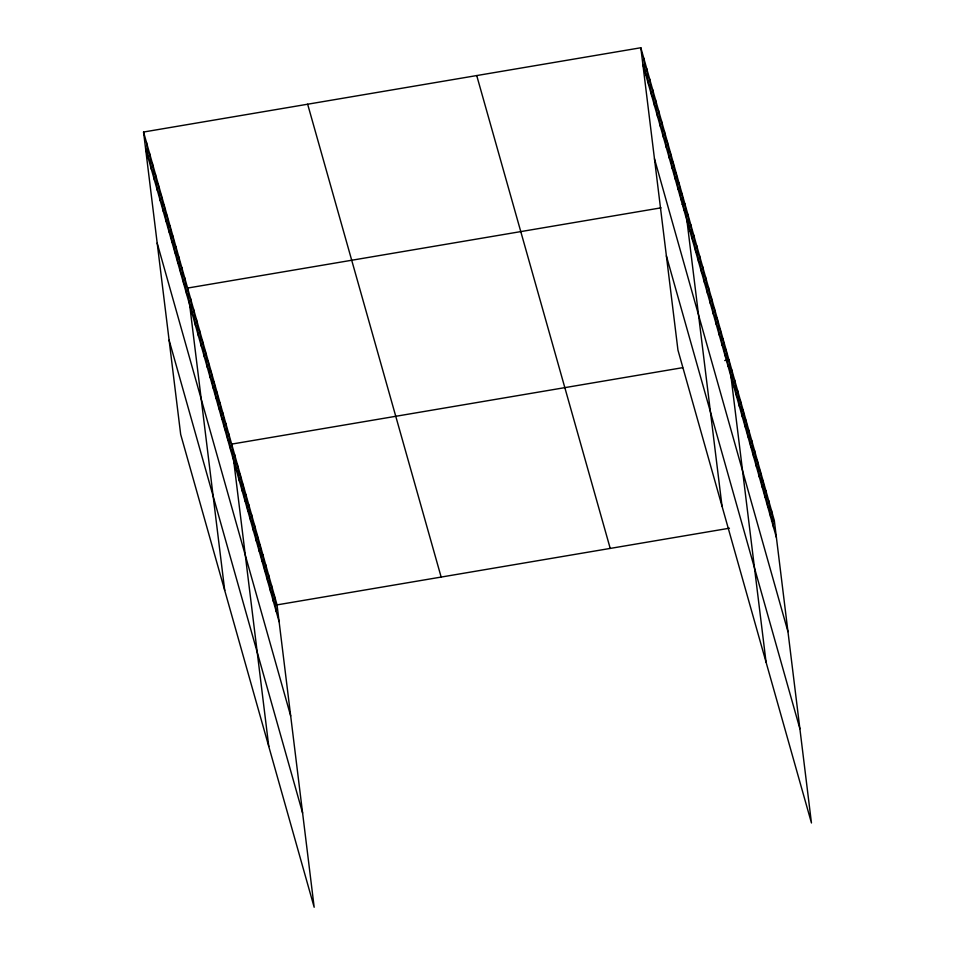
<?xml version="1.0" encoding="UTF-8"?>
<svg xmlns="http://www.w3.org/2000/svg" width="955" height="955" viewBox="0 0 955 955"><rect width="100%" height="100%" fill="white"/><g stroke="black" fill="none" stroke-linecap="round" stroke-linejoin="round"><path stroke-width="1.43" d="M143.548 132.029L277.046 604.885L314.171 907.25L180.674 434.394L143.548 132.029L640.829 47.75L774.326 520.606L811.452 822.971L677.955 350.115L640.829 47.75M661.039 207.832L187.598 288.064L224.723 590.441M682.085 204.263L684.878 203.797L722.016 506.162M682.646 367.675L231.659 444.111L268.785 746.476M724.726 360.548L728.94 359.832L766.065 662.209M277.046 604.885L729.441 528.211M771.521 521.084L774.326 520.606M642.894 64.57L776.391 537.426M654.473 158.805L787.959 631.661M666.387 255.892L799.884 728.749M476.724 75.564L610.221 548.421M307.653 104.214L441.15 577.071M145.614 148.849L279.111 621.705M157.181 243.083L290.678 715.94M169.107 340.159L302.604 813.015M771.485 510.555L773.55 527.387M768.656 500.516L770.721 517.335M765.815 490.464L767.88 507.284M762.973 480.413L765.039 497.233M760.144 470.361L762.209 487.193M757.303 460.322L759.368 477.142M754.462 450.271L756.527 467.091M751.633 440.219L753.698 457.051M748.792 430.168L750.857 447M745.962 420.128L748.028 436.948M743.121 410.077L745.187 426.897M740.28 400.026L742.345 416.858M737.451 389.986L739.516 406.806M734.61 379.935L736.675 396.755M731.769 369.883L733.834 386.703M726.003 349.435L728.068 366.254M723.066 339.025L725.132 355.857M720.13 328.627L722.195 345.447M717.193 318.23L719.258 335.05M714.256 307.82L716.322 324.64M711.32 297.423L713.385 314.243M708.383 287.013L710.448 303.845M705.447 276.616L707.512 293.436M702.51 266.206L704.575 283.038M699.573 255.809L701.639 272.629M696.637 245.399L698.702 262.231M693.7 235.002L695.765 251.822M690.763 224.604L692.829 241.424M687.827 214.195L689.892 231.015M681.942 193.388L684.019 210.219M679.005 182.99L681.082 199.81M676.068 172.58L678.134 189.412M673.132 162.183L675.197 179.003M670.195 151.773L672.26 168.605M667.259 141.376L669.324 158.196M664.322 130.978L666.387 147.798M661.385 120.569L663.45 137.389M658.449 110.171L660.514 126.991M655.512 99.762L657.577 116.594M652.575 89.364L654.641 106.184M649.639 78.955L651.704 95.787M646.702 68.557L648.767 85.377M643.765 58.148L645.831 74.979M274.204 594.834L276.27 611.654M271.363 584.782L273.428 601.614M268.534 574.743L270.599 591.563M265.693 564.692L267.758 581.511M262.864 554.64L264.929 571.46M260.023 544.589L262.088 561.421M257.182 534.549L259.247 551.369M254.352 524.498L256.418 541.318M251.511 514.447L253.576 531.267M248.67 504.395L250.735 521.227M245.841 494.356L247.906 511.176M243 484.304L245.065 501.124M240.171 474.253L242.236 491.085M237.329 464.202L239.395 481.034M234.488 454.162L236.554 470.982M228.722 433.713L230.788 450.533M225.786 423.304L227.851 440.124M222.849 412.906L224.914 429.726M219.913 402.497L221.978 419.329M216.976 392.099L219.041 408.919M214.039 381.69L216.105 398.522M211.103 371.292L213.168 388.112M208.166 360.883L210.231 377.714M205.218 350.485L207.295 367.305M202.281 340.087L204.358 356.907M199.344 329.678L201.421 346.498M196.408 319.28L198.473 336.1M193.471 308.871L195.536 325.703M190.534 298.473L192.6 315.293M184.661 277.666L186.726 294.486M181.725 267.257L183.79 284.089M178.788 256.859L180.853 273.679M175.851 246.462L177.917 263.282M172.915 236.052L174.98 252.872M169.978 225.655L172.043 242.475M167.041 215.245L169.107 232.077M164.105 204.847L166.17 221.667M161.168 194.438L163.233 211.27M158.232 184.04L160.297 200.86M155.295 173.631L157.36 190.463M152.358 163.233L154.424 180.053M149.422 152.836L151.487 169.656M146.485 142.426L148.55 159.246"/></g></svg>
